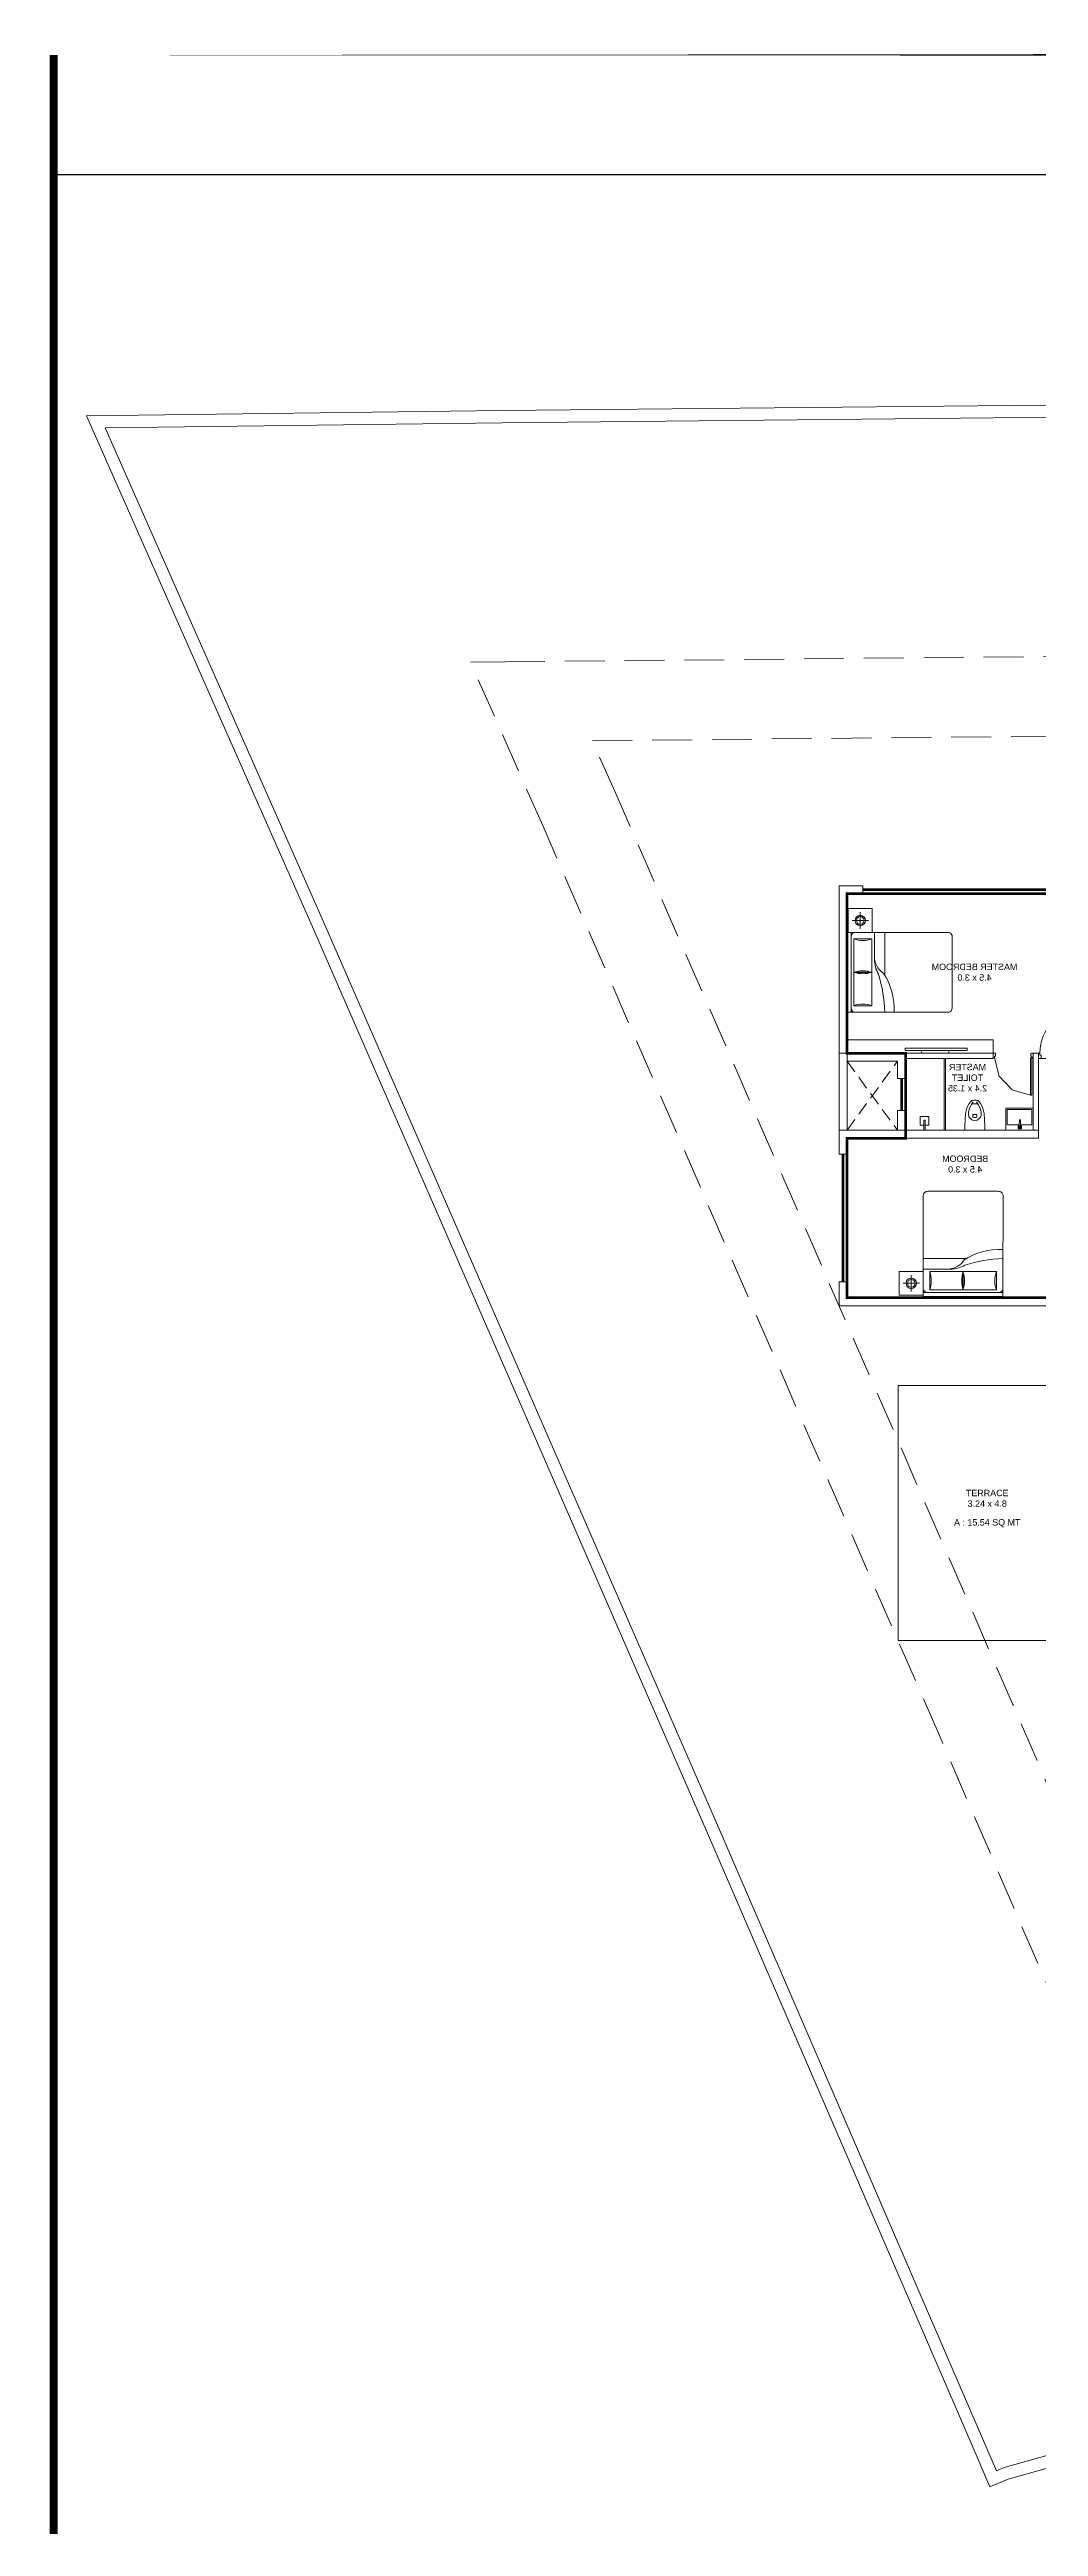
# Model space of a CAD drawing. Header units: inches. Extents: x 27644242 to 29005101, y -955243 to 216979.
# Drawn here: x 28689497 to 28708094, y -51098 to -4503 of the extents above; entities that cross this region are included whole.
import ezdxf

# ---------------------------------------------------------------- set-up
doc = ezdxf.new("R2010")
doc.units = ezdxf.units.IN
doc.header["$MEASUREMENT"] = 0
doc.set_wipeout_variables(frame=1)
for name, pattern in [('01-Xref Col Podium Lvl-1$0$HIDDEN', [0.375, 0.25, -0.125]), ('DASHED2', [0.375, 0.25, -0.125]), ('HIDDEN', [0.375, 0.25, -0.125])]:
    doc.linetypes.add(name, pattern=pattern)
doc.layers.get('Defpoints').update_dxf_attribs({"color": 8})
for name, color, linetype, lineweight in [('AHC-A-DUCT', 14, 'HIDDEN', 5), ('DOOR', 4, 'Continuous', 0), ('DOORS', 1, 'Continuous', 9), ('ELEVATION', 40, 'Continuous', 13), ('FURN', 250, 'Continuous', 0), ('RVA Site Boundary', 17, 'Continuous', 15), ('WALL', 7, 'Continuous', 20), ('WINDOW', 162, 'Continuous', 13)]:
    doc.layers.add(name, color=color, linetype=linetype, lineweight=lineweight)
doc.layers.add('text', color=7, linetype='Continuous')
doc.styles.add('AMITS', font='arial.ttf')

# ---------------------------------------------------------------- blocks, each defined once
blk = doc.blocks.new('A$C65A37FE3-flatten-3')
at = {"layer": 'DOOR', "color": 252, "true_color": 0x939598}
for p, q in [((1.719966530799866e-05, -33.76019572600489), (1.730769872665405e-05, -6.769981700927019e-05)), ((1.730769872665405e-05, -6.769981700927019e-05), (86.2759000658989, -6.797871901653707e-05)), ((11.25339314341545, -45.01357178571197), (56.26689719408751, -45.01357193119475)), ((56.26689719408751, -45.01357193119475), (56.26689726486802, -22.50681988461292)), ((56.26689726486802, -22.50681988461292), (86.27589999511838, -22.50681998158689)), ((86.27589999511838, -22.50681998158689), (86.2759000658989, -6.797871901653707e-05)), ((86.27589999511838, -22.50681998158689), (86.27589989826083, -52.51582271038205)), ((86.27589999511838, -22.50681998158689), (790.9977883584797, -22.50682225960554)), ((86.27589989826083, -52.51582271038205), (790.9977882616222, -52.51582498840071)), ((790.9977882616222, -52.51582498840071), (790.9977883584797, -22.50682225960554)), ((1.49942934513092e-05, -716.4650071938522), (1.488253474235535e-05, -750.2251352200401)), ((1.488253474235535e-05, -750.2251352200401), (86.27589764073491, -750.2251354989421)), ((11.25339100882411, -705.2116312070357), (56.26689505949616, -705.2116313525185)), ((56.26689505949616, -705.2116313525185), (56.26689498499036, -727.7183833553863)), ((56.26689498499036, -727.7183833553863), (86.27589771524072, -727.7183834524185)), ((86.27589771524072, -727.7183834524185), (86.27589764073491, -750.2251354989421))]:
    blk.add_line(p, q, dxfattribs=at)
for points in [[(1.71661376953125e-05, -33.76019576239196), (3.296054676175117, -41.7175342391165), (11.25339314341545, -45.01357177519458)], [(86.27589771524072, -727.7183834496427), (430.1810085810721, -638.1793185863935), (686.7564617879689, -392.2992538662838), (790.8486846461892, -52.51582496465562)], [(11.25339100882411, -705.2116312174949), (5.626702986657619, -706.7192977124541), (1.507681474089622, -710.8383192131405), (1.495704054832458e-05, -716.4650072302975)]]:
    blk.add_lwpolyline(points, dxfattribs=at)
blk = doc.blocks.new('TVVVV')
at = {"layer": 'FURN', "ltscale": 1000, "elevation": 0.004495833405538135}
blk.add_lwpolyline([(-129.8804096404929, 740.2733779274859), (-81.95994109939784, 740.2733779274859), (-81.95994109939784, -428.552651045844), (-129.8804096404929, -428.552651045844)], close=True, dxfattribs=at)
for points in [[(-129.8804096404929, 446.7448370812926), (-178.6603210289031, 421.9872146998532)], [(-129.8804096404929, -95.73732633609325), (-178.6603210289031, -70.97970395465381)]]:
    blk.add_lwpolyline(points, dxfattribs=at)
blk = doc.blocks.new('A$C3D5F2F58')
at = {"color": 0, "linetype": 'ByBlock'}
blk.add_wipeout([(187.50011628095314, 0.0007029809106882112), (-187.49988645238258, 0.002141109449553369), (-185.4461327599712, -124.79427701764467), (-182.64319708290714, -194.17809506666697), (-178.67937656536208, -263.2553945867189), (-175.94513293807603, -301.96418667944084), (-169.5233772166112, -348.5784110480934), (-150.65958313053636, -414.79895548603076), (-143.60576840086605, -432.7434513807498), (-131.4359386546992, -459.4194672303872), (-111.55101623162273, -495.3515091896269), (-106.00146373602581, -504.16207614979146), (-86.31187905213665, -529.656873245913), (-71.77004263157346, -545.0922721066611), (-63.7535681235704, -552.6522667291487), (-55.820945889355016, -558.0207123471199), (-40.62732903216272, -561.9569644665341), (-22.650784500767486, -564.0576937184092), (3.1191860226782637, -564.9819712372704), (29.623588182085655, -563.386044606136), (46.7036936595033, -560.9708889653714), (55.816613053843184, -558.0211040811308), (74.1694634542315, -542.702967029331), (100.9077609306371, -511.3725559020884), (135.40578869359751, -451.2000398289068), (158.3135983791637, -392.2332935974886), (171.18299652454425, -340.03528904007953), (178.86706809347294, -260.36256015572616), (185.06888550975071, -136.10103552398238), (187.40490855322727, -46.04541111191347)], dxfattribs=at)
for p, q in [((-187.5010972647469, 0.0007029809116829711), (187.5010972647469, -0.0007029809116829711)), ((-38.34417684682921, -282.4441069934812), (-35.83019779135429, -255.1767006467769)), ((-24.19961533470996, -297.9528777467137), (24.19722946341426, -297.9530591965788)), ((-0.0001206899869430345, -62.50032787627106), (-0.0001206899869430345, -62.50032787627106)), ((35.8281326717879, -255.1771965825794), (38.34190726578163, -282.4443945058781)), ((-42.54204804944675, -496.8174885845067), (42.53839828186392, -496.8178075689004))]:
    blk.add_line(p, q, dxfattribs=at)
at = {"color": 0, "linetype": 'ByBlock', "extrusion": (0, 0, -1)}
for centre, major_axis, ratio, start_param, end_param in [((3903.021715754829, 5.336121362867516), (4087.626111640523, 164.3945008557587), 0.9402469974905732, 3.100231840976132, 3.182953466203625), ((-3903.021442387271, 5.368060991073435), (-4087.624769956175, 164.4278580952963), 0.9402470159297139, 3.100231840975885, 3.182953466203453), ((275.8096101164956, -257.5165176812914), (321.4138594013794, 321.4138594013795), 0.9999999999999842, 3.353440802212683, 3.793890346916726), ((86.94657025271954, -319.104996327497), (146.6450412105385, 146.6450412105385), 0.9999999999999918, 3.705861349966813, 4.079164587688122), ((-0.0009514335361018311, -305.0664631726902), (84.37101153350417, 84.3710115335042), 0.9999999999999825, 4.0733299556064, 6.922251383800011), ((326.3046916335552, -245.8093728538863), (-323.4226960226756, 323.4226960226755), 0.9999999999998977, 4.816657477375592, 5.235079919721876), ((-24.19956207924042, -283.7482577751036), (10.0441831062959, 10.0441831062959), 0.9999999999995852, 2.356198239399527, 4.018928911878863), ((-27.34333802255787, -255.9594638445444), (6.026525934484352, 6.026525934484353), 0.9999999999973382, 4.018939732921321, 4.852375116918253), ((-0.001057996767485747, -292.2711204833024), (-38.16791187460797, 38.16791187460796), 0.9999999999999851, 0.139987881863427, 1.430815943345945), ((24.19728271947315, -283.7484392249714), (-10.04417346387967, 10.04417346387967), 0.9999999999995556, 2.264264766379833, 3.926994566194867), ((-326.3066865018882, -245.806926078347), (-323.4226960226392, 323.4226960226392), 0.9999999999998939, 2.618908689068238, 3.037332178612136), ((27.34126703434958, -255.9596688687827), (6.026537183955396, 6.026537183955397), 0.9999999999970494, -0.1399786381201538, 0.6934719302451016), ((-275.8114654978235, -257.514449539239), (-321.413859401371, 321.4138594013709), 0.9999999999999198, 2.489302284144396, 2.92975182884846), ((-86.94888745475691, -319.1043443575218), (-146.6450412105745, 146.6450412105745), 0.9999999999999966, 2.204028217905958, 2.577331455627266), ((119.317531459139, -350.4991460226909), (192.8483156408264, 192.8483156408265), 0.9999999999996505, 3.092098341611679, 3.328461824491127), ((-40.86965387194141, -527.3831097477766), (24.10605552579581, 24.10605552579582), 0.9999999999997885, 2.52830116013461, 3.092098516144597), ((-42.54196283946294, -474.0900966303486), (16.07069297006956, 16.07069297006956), 0.9999999999997307, 2.356198239399343, 3.38783600578178), ((-0.001305734640482115, -292.2739921861062), (-192.8462850393787, 192.8462850393787), 0.9999999999999838, 3.754889937231234, 4.099098604700583), ((42.53848349126565, -474.0904156141503), (16.0707090407633, 16.0707090407633), 0.9999999999999711, 1.324558553155231, 2.356198239399556), ((40.86554763679669, -527.3834161899506), (24.10603945512559, 24.1060394551256), 0.9999999999991802, 1.620297613588609, 2.184094812518512), ((-119.3203113403979, -350.4982513199195), (192.848315640911, 192.8483156409111), 0.9999999999995629, 1.383934654308197, 1.620297613588678)]:
    blk.add_ellipse(centre, major_axis=major_axis, ratio=ratio, start_param=start_param, end_param=end_param, dxfattribs=at)
blk = doc.blocks.new('A$C3E645E75')
at = {"extrusion": (0, 0, -1), "zscale": -0.9999999999999998, "rotation": 179.9999999999989}
blk.add_blockref('A$C3D5F2F58', (0.0001145812657341594, 0.001422045185563547), dxfattribs=at)
blk = doc.blocks.new('A$C6E20521E-flat-1-flatten-1')
at = {"layer": 'DOORS', "color": 251}
for p, q in [((-62.99910065159202, 103.4984974906001), (-62.99910404905677, 948.8991733481562)), ((-62.99910404905677, 948.8991733481562), (-26.99961033836007, 948.8991734928568)), ((-26.99960694089532, 103.4984976353007), (-26.99961033836007, 948.8991734928568)), ((-899.9873282499611, -5.018892261432484e-05), (-899.9873286634684, 103.4984941276998)), ((-872.9877083823085, 103.4984942361407), (-899.9873286634684, 103.4984941276998)), ((1.370534300804138e-05, 1.455191522836685e-10), (-899.9873282499611, -1.481217623222619e-06)), ((-872.9877082370222, 67.49900052427984), (-872.9877083823085, 103.4984942361407)), ((-845.9880880042911, 67.49900063286259), (-872.9877082370222, 67.49900052427984)), ((-845.9880877882242, 13.49976011757462), (-845.9880880042911, 67.49900063286259)), ((-26.99960694089532, 103.4984976353007), (-62.99910065159202, 103.4984974906001)), ((-53.99922686442733, 13.49976329991841), (-53.99922708049417, 67.49900381497355)), ((-53.99922708049417, 67.49900381497355), (-26.999606795609, 67.49900392343989)), ((-26.99960694089532, 103.4984976353007), (1.329183578491211e-05, 103.4984977437707)), ((-26.999606795609, 67.49900392343989), (-26.99960694089532, 103.4984976353007)), ((1.370534300804138e-05, -4.657285171560943e-05), (1.329183578491211e-05, 103.4984977437707)), ((-859.4878978766501, -5.002611578674987e-05), (-899.9873282499611, -5.018892261432484e-05)), ((-40.49941666796803, -4.673542207456194e-05), (1.370534300804138e-05, -4.657285171560943e-05))]:
    blk.add_line(p, q, dxfattribs=at)
at = {"layer": 'DOORS', "color": 251, "extrusion": (0, 0, -1)}
for centre, major_axis, ratio, start_param, end_param in [((-26.99960694089532, 103.4984976353589), (-729.2673378727984, -428.7948433508517), 0.9999999999999949, 0.5315346146767524, 2.05976489707718), ((-859.4878979288042, 13.49976006335783), (-11.69117850705555, -6.749905084067657), 0.9999999999999948, 3.665191426771261, 5.235987753503633), ((-40.4994167201221, 13.49976335410975), (-11.69117850705555, -6.749905084067657), 0.9999999999999948, 5.235987753503633, 6.806784080361053)]:
    blk.add_ellipse(centre, major_axis=major_axis, ratio=ratio, start_param=start_param, end_param=end_param, dxfattribs=at)
blk = doc.blocks.new('A$C3A956F37-flat-1')
at = {"layer": 'FURN'}
blk.add_line((-168.3018512507224, 90.21167682122905), (-6.357986057992093e-05, 90.21167732175672), dxfattribs=at)
for points in [[(-97.08217719242748, 66.7323122372909), (-97.08217699390661, -2.887973096221685e-07), (-258.5135283042036, -7.690396159887314e-07), (-258.5135287844423, 161.4313505413011), (-97.08217747414528, 161.4313510215434), (-97.08217726227304, 90.21167703301762)], [(-6.351125193759799e-05, 67.13475424569333), (-191.3787742581335, 67.13475367650972), (-191.3787743267858, 90.21167675257311), (-168.3018512507224, 90.21167682122905)]]:
    blk.add_lwpolyline(points, dxfattribs=at)
blk = doc.blocks.new('A$C700F438C')
at = {"layer": 'FURN', "color": 8, "extrusion": (-6.65398739e-08, 5.27913299e-08, 0.9999999999999966)}
for p, q in [((5.52370602236e-05, 0.0914469115035672, 3.56989099295e-05), (-1.1843185348e-06, 1.408559410292582, 3.56293740573e-05)), ((0.0734448978928413, 1.500018697595919, 3.56294328903e-05), (1.830344896276073, 1.500093958229854, 3.57463328235e-05)), ((1.97999489614267, 1.500100368813264, 3.57562901776e-05), (1.529994896554853, 1.500081092084201, 3.57263482513e-05)), ((1.97999489614267, 1.500100368813264, 3.57562901776e-05), (1.529994896554853, 1.500081092084201, 3.57263482513e-05)), ((1.979988255154239, 1.500090496948359, 3.57562902558e-05), (1.530026043945326, 1.500090964999344, 3.57263498039e-05)), ((1.903794896210456, 1.500097104620408, 3.57512200111e-05), (1.903859151974756, 9.71059967014e-05, 3.58304112815e-05)), ((1.85480011810614, 1.378195005708903, 3.57543952774e-05), (1.512075118414941, 1.378180324337904, 3.57315911756e-05)), ((1.512075118414941, 1.378180324337904, 3.57315911756e-05), (1.512102174376195, 0.7465803249344845, 3.57649359799e-05)), ((1.85483967406617, 0.7465950068410621, 3.5787740913e-05), (1.85480011810614, 1.378195005708903, 3.57543952774e-05)), ((1.267274926716709, 0.7990448372490846, 3.57458755325e-05), (1.267309152548477, 6.98379925552e-05, 3.57880567634e-05)), ((1.463150107949331, 0.5030157277345779, 3.5774536812e-05), (1.463171652372693, 7.82281888405e-05, 3.58010889876e-05)), ((1.512101874515792, 0.7535803248973707, 3.57645664195e-05), (1.854839374205766, 0.7535950068038347, 3.57873713561e-05)), ((1.512128930475228, 0.1219803254939507, 3.57979112238e-05), (1.512101874515792, 0.7535803248973707, 3.57645664195e-05)), ((1.512102174376195, 0.7465803249344845, 3.57649359799e-05), (1.85483967406617, 0.7465950068410621, 3.5787740913e-05)), ((1.854839374205766, 0.7535950068038347, 3.57873713561e-05), (1.854853930166427, 0.1219950068650633, 3.58207153255e-05)), ((1.830409152040374, 9.39596061471e-05, 3.5825524094e-05), (0.0735091536553227, 1.86989722124e-05, 3.57086241607e-05)), ((1.854853930166427, 0.1219950068650633, 3.58207153255e-05), (1.512128930475228, 0.1219803254939507, 3.57979112238e-05)), ((1.903859151974756, 9.71059967014e-05, 3.58304112815e-05), (1.980059151905152, 0.000100370189557, 3.5835481448e-05))]:
    blk.add_line(p, q, dxfattribs=at)
at = {"layer": 'FURN', "linetype": 'Continuous', "lineweight": 0, "extrusion": (-6.65398739e-08, 5.27913299e-08, 0.9999999999999966)}
blk.add_line((1.830411343788, 9.59323838288e-05, 3.58255241331e-05), (1.917418467628522, 9.76868394673e-05, 3.58313134861e-05), dxfattribs=at)
at = {"layer": 'FURN', "color": 8, "extrusion": (6.65398739000137e-08, -5.279133024001067e-08, -0.9999999999999964)}
blk.add_ellipse((0.0734539332624991, 1.40857777869769, 3.56342607795e-05), major_axis=(3.917071146600001e-06, -0.09144091911745802, 4.827548400000001e-09), ratio=0.8032073384844304, start_param=1.570796326798626, end_param=3.141592653595563, dxfattribs=at)
at = {"layer": 'FURN', "color": 8, "extrusion": (6.653987390000091e-08, -5.279132991157697e-08, -0.9999999999999963)}
blk.add_ellipse((1.9588795760028, 1.454399361333457, 3.5757297784e-05), major_axis=(4.614118608890013e-05, -1.077129556435492, 5.68661720000008e-08), ratio=0.8032073384863767, start_param=0.8805869663578222, end_param=1.613255630245892, dxfattribs=at)
at = {"layer": 'FURN', "color": 8, "extrusion": (6.653987389999814e-08, -5.279132986689413e-08, -0.9999999999999966)}
blk.add_ellipse((3.066950111988262, 1.602541370870198, 3.58232080444e-05), major_axis=(9.60825641048e-05, -2.242971343530324, 1.184158334e-07), ratio=0.8032073384830688, start_param=1.197174663451374, end_param=1.525138319639651, dxfattribs=at)
at = {"layer": 'FURN', "color": 8, "extrusion": (6.653987390001414e-08, -5.279133024045852e-08, -0.9999999999999964)}
blk.add_ellipse((1.830351004307885, 1.408673395888399, 3.57511594409e-05), major_axis=(3.917070531000001e-06, -0.0914409191174582, 4.8275484e-09), ratio=0.8032073384844299, start_param=3.141592653587181, end_param=4.712388980382991, dxfattribs=at)
at = {"layer": 'FURN', "color": 8, "extrusion": (6.65398738999977e-08, -5.279132984662301e-08, -0.9999999999999961)}
blk.add_ellipse((1.683422688125574, 2.109731956150653, 3.57043730368e-05), major_axis=(3.26422560197e-05, -0.7620076593121435, 4.022956970000001e-08), ratio=0.803207338485015, start_param=-0.2837941239958099, end_param=0.2837941239958015, dxfattribs=at)
at = {"layer": 'FURN', "color": 8, "extrusion": (6.653987395153829e-08, -5.279132985506829e-08, -0.9999999999999966)}
blk.add_ellipse((0.6693184917839972, 0.0845358356673387, 3.57438074694e-05), major_axis=(-0.7051042924152645, -0.6147182222742352, -1.44657583e-08), ratio=0.6046171697044727, start_param=2.952061422325571, end_param=3.536755933202645, dxfattribs=at)
at = {"layer": 'FURN', "color": 8, "extrusion": (6.653987392887314e-08, -5.279132989028567e-08, -0.9999999999999969)}
blk.add_ellipse((-0.0315052721907705, 0.1902796698749398, 3.56915923838e-05), major_axis=(-1.466956369304711, -0.4935622255935573, -7.155528560000007e-08), ratio=0.5810071678568102, start_param=3.019706066902618, end_param=3.343380915826029, dxfattribs=at)
at = {"layer": 'FURN', "color": 8, "extrusion": (-6.653987389999858e-08, 5.279132984662252e-08, 0.9999999999999961)}
blk.add_ellipse((1.683455694585063, 1.485123548410683, 3.57373491404e-05), major_axis=(3.26422560253e-05, -0.7620076593121435, 4.022956970000001e-08), ratio=0.8032073384850026, start_param=-0.2837941239958166, end_param=0.2837941239958039, dxfattribs=at)
at = {"layer": 'FURN', "color": 8, "extrusion": (6.653987389999818e-08, -5.279132984670472e-08, -0.9999999999999963)}
blk.add_ellipse((1.683518668307442, 0.0150517847331457, 3.5814960377e-05), major_axis=(3.264225508040041e-05, -0.7620076593121596, 4.022956970000062e-08), ratio=0.8032073384865159, start_param=2.857798529592992, end_param=3.425386777583513, dxfattribs=at)
at = {"layer": 'FURN', "color": 8, "extrusion": (6.653987390001372e-08, -5.279133024062742e-08, -0.9999999999999966)}
blk.add_ellipse((0.0735103556726244, 0.0914412343101958, 3.57037979235e-05), major_axis=(3.917070298899999e-06, -0.0914409191174582, 4.827548400000001e-09), ratio=0.8032073384844313, start_param=-5.7712e-12, end_param=1.57079632679118, dxfattribs=at)
at = {"layer": 'FURN', "color": 8, "extrusion": (-6.653987390000045e-08, 5.279132984662319e-08, 0.9999999999999963)}
blk.add_ellipse((1.683539174768156, -0.6095566235422895, 3.58479356493e-05), major_axis=(3.26422560175e-05, -0.7620076593121435, 4.02295697e-08), ratio=0.8032073384850155, start_param=2.857798529593992, end_param=3.425386777585604, dxfattribs=at)
at = {"layer": 'FURN', "color": 8, "extrusion": (6.653987390001469e-08, -5.279133024001162e-08, -0.9999999999999964)}
blk.add_ellipse((1.830407426718011, 0.091536851501246, 3.58206965849e-05), major_axis=(3.917071145300001e-06, -0.09144091911745802, 4.827548400000001e-09), ratio=0.803207338484428, start_param=-1.570796326791178, end_param=5.7536e-12, dxfattribs=at)
blk = doc.blocks.new('BEDROOM')
at = {"layer": 'FURN', "linetype": 'Continuous', "extrusion": (-5.003048166632985e-08, -8.665531942546749e-08, 0.999999999999995)}
for p, q in [((1066.070232762847, 501.3380505466466, -0.000171289452720232), (1066.070206909333, 192.6055803620838, -0.0001980427648345707)), ((911.7039847438076, 346.9718283813472, -0.0001923891247518951), (1220.436454928372, 346.9718025273832, -0.0001769430928029077))]:
    blk.add_line(p, q, dxfattribs=at)
at = {"layer": 'FURN', "ltscale": 500}
blk.add_line((1314.578011713922, 122.087698510134, -9.216121090080294e-05), (1315.198130793869, -1377.902299990721, 2.48985650263001e-05), dxfattribs=at)
at = {"layer": 'FURN', "ltscale": 0.05, "extrusion": (-5.003048166632985e-08, -8.665531942546749e-08, 0.999999999999995), "elevation": -0.0002680690688657816}
blk.add_lwpolyline([(1291.070200993554, 121.9717966123281), (841.0702009935537, 121.9718342963589), (841.0702386748651, 571.971834296358), (1291.070238674865, 571.9717966123263)], close=True, dxfattribs=at)
at = {"layer": 'FURN', "linetype": 'Continuous', "extrusion": (-5.003048166632985e-08, -8.665531942546749e-08, 0.999999999999995)}
for radius in [96.95097812864591, 72.76423796726482]:
    blk.add_circle((1066.070219836069, 346.9718154543436, -0.0002680690688657944), radius, dxfattribs=at)
at = {"layer": 'FURN', "extrusion": (-3.01071703099981e-07, 1.307071692000439e-07, 0.9999999999999463), "xscale": -1000.000000000015, "yscale": 1000.000000000015, "zscale": 1000.000000000007, "rotation": 180.0236273616612}
blk.add_blockref('A$C700F438C', (-665.4810132270507, 121.3715413175769, -0.03630746716227812), dxfattribs=at)
blk = doc.blocks.new('A$C3C731254-flat-1')
at = {"layer": 'FURN'}
for p, q in [((-77430.43748000963, -2819.970071324147), (-77430.67847345052, -2801.689654865302)), ((-77430.43748003093, -2801.689654865157), (-77317.8748892299, -2796.971816414385)), ((-77430.43748000963, -2819.970071324147), (-77317.87488921489, -2824.687909652857))]:
    blk.add_line(p, q, dxfattribs=at)
for points in [[(-77233.28092653771, -3060.590108068543), (-77647.68076634045, -3060.590108293196), (-77647.6807665959, -2547.467935639521), (-77233.28092680452, -2547.467935414868)], [(-77262.74279708727, -2843.048399874649), (-77262.74279714511, -2778.289552053029), (-77317.87488925141, -2778.289552060189), (-77317.87488920493, -2843.04839988178)], [(-77274.95999168088, -2830.831205317023), (-77274.95999170274, -2790.506746669416), (-77305.65769463503, -2790.506746663305), (-77305.65769462456, -2830.831205310911)], [(-77287.17718628586, -2818.614010713907), (-77287.17718628311, -2802.723941240285), (-77293.44050005279, -2802.723941243661), (-77293.44050003283, -2818.614010717312)]]:
    blk.add_lwpolyline(points, close=True, dxfattribs=at)
blk.add_lwpolyline([(-77338.50133330109, -2823.82339306979), (-77338.50133318597, -3036.155718951602), (-77623.24637716833, -3036.155719105969), (-77623.24637740865, -2571.902324800263), (-77338.50133343766, -2571.902324645896), (-77338.50133330381, -2797.836333065352)], dxfattribs=at)
blk = doc.blocks.new('new bldg 3 bhk')
at = {"layer": 'AHC-A-DUCT', "linetype": 'DASHED2', "ltscale": 1000}
for p, q in [((8999.658347580582, 2578.780099373565, -0.001605646206443128), (8049.65895851329, 3878.780011042902, -0.001605646206443128)), ((8999.658347580582, 3878.320117938878, -0.001605646206443128), (8049.658980473876, 2578.77998676792, -0.001605646206443128))]:
    blk.add_line(p, q, dxfattribs=at)
at = {"layer": 'Defpoints', "ltscale": 500, "elevation": -0.001605646206443128}
blk.add_lwpolyline([(-2900.34117270261, -571.219973589541, 50, 50, 0), (1099.65880998224, -571.219973589541, 50, 50, 0), (1099.65880998224, 1678.780025566652, 50, 50, 0), (1249.658809762448, 1678.780026414126, 50, 50, 0), (1249.658810205758, 1578.780904919826, 50, 50, 0), (3049.658975426108, 1578.780904919826, 50, 50, 0), (3049.658975426108, 828.7808850067595, 50, 50, 0), (4499.658952191472, 828.7808850067595, 50, 50, 0), (4499.658963847905, -571.2200379402057, 50, 50, 0), (8999.659874372184, -571.2200119530535, 50, 50, 0), (8999.65940412879, 2428.780004991269, 50, 50, 0), (7899.659021876752, 2428.780004991298, 50, 50, 0), (7899.658920310438, 4028.780051432121, 50, 50, 0), (8999.668682750314, 4028.779970653712, 50, 50, 0), (8999.648475322872, 7028.924175386128, 50, 50, 0), (4399.648498628289, 7028.92438405061, 50, 50, 0), (4399.668589625508, 7028.780384231854, 50, 50, 0), (699.6588084287941, 7028.780466139244, 50, 50, 0), (699.6588084287941, 7028.780401728509, 50, 50, 0), (-2900.341178245842, 7028.780346686239, 50, 50, 0), (-2900.34117270261, -571.219973589541, 50, 50, 0)], format="xyseb", dxfattribs=at)
at = {"layer": 'FURN', "ltscale": 500}
for p, q in [((7149.659073177725, 3928.780024725107, -0.001605646206443128), (7149.659073177725, 2578.678320745566, -0.001605646206443128)), ((7169.659073177725, 3928.780024725107, -0.001605646206443128), (7169.659073177725, 2578.678320745566, -0.001605646206443128))]:
    blk.add_line(p, q, dxfattribs=at)
at = {"layer": 'FURN', "ltscale": 500, "elevation": -0.001605646206443128}
blk.add_lwpolyline([(8999.658564370126, 4028.780010979906), (8999.658564370126, 4278.780010979906), (6249.884038068354, 4278.780010117232), (6249.884038068354, 4028.780010117232)], close=True, dxfattribs=at)
at = {"layer": 'WALL', "ltscale": 500}
for p, q in [((8699.658440291882, 7178.780019705244, -0.001605646206443128), (8699.65845290199, 7028.800304479946, -0.001605646206443128)), ((9149.658516071737, 7178.780020360209, -0.001605646206443128), (8699.658440291882, 7178.780019705244, -0.001605646206443128)), ((8999.65845290199, 7028.78020357099, -0.001605646206443128), (8999.65867574513, 4378.780030160926, -0.001605646206443128)), ((9149.65855499357, 4378.780030160928, -0.001605646206443128), (9149.658516071737, 7178.780019923564, -0.001605646206443128)), ((8999.658561240882, 4378.780030160924, -0.001605646206443128), (8999.65856610611, 4028.780011042902, -0.001605646206443128)), ((9149.658570278436, 4028.780011042902, -0.001605646206443128), (9149.658563327044, 4378.780030160924, -0.001605646206443128)), ((5399.646316248924, 4028.780016159275, -0.001605646206443128), (5399.646316248924, 3928.780030187932, -0.001605646206443128)), ((5399.646316248924, 4028.780016159275, -0.001605646206443128), (5499.658970955759, 4028.78001064244, -0.001605646206443128)), ((5399.658971093595, 2428.780004991291, -0.001605646206443128), (5399.658971093595, 4028.780016158576, -0.001605646206443128)), ((5499.658971093595, 2578.77961695574, -0.001605646206443128), (5499.658971093595, 4028.78001064244, -0.001605646206443128)), ((8999.658347580582, 4028.780011042902, -0.001605646206443128), (7899.658971093595, 4028.780011042902, -0.001605646206443128)), ((7899.658971093595, 4028.780010509283, -0.001605646206443128), (7899.658971093595, 3553.780011624891, -0.001605646206443128)), ((8049.65895851329, 3553.780011624891, -0.001605646206443128), (8049.65895851329, 3878.780011042902, -0.001605646206443128)), ((8049.65895851329, 3878.780011042902, -0.001605646206443128), (8999.658347580582, 3878.780011042902, -0.001605646206443128)), ((7899.658971093595, 3553.780011624891, -0.001605646206443128), (8049.65895851329, 3553.780011624891, -0.001605646206443128)), ((7899.658980473876, 2578.77998676795, -0.001605646206443128), (7899.658975262195, 2953.780011624891, -0.001605646206443128)), ((7899.658971093595, 2953.780011624891, -0.001605646206443128), (8049.658980473876, 2953.780011624891, -0.001605646206443128)), ((8049.658980473876, 2578.77998676792, -0.001605646206443128), (8049.658975262195, 2953.780011624891, -0.001605646206443128)), ((9149.65942903608, 2128.780128055783, -0.001605646206443128), (8999.65942903608, 2128.780128055783, -0.001605646206443128)), ((8999.659451417625, -271.2194273916175, -0.001605646206443128), (9149.659451417625, -271.2194074913205, -0.001605646206443128)), ((4349.65899463743, -571.2200413302198, -0.001605646206443128), (8999.659454215318, -571.21934716533, -0.001605646206443128)), ((4349.658996969461, -721.2200902134791, -0.001605646206443128), (9149.659455616027, -721.2200902134864, -0.001605646206443128))]:
    blk.add_line(p, q, dxfattribs=at)
at = {"layer": 'WALL'}
blk.add_line((8999.648476291448, 7028.780204507071, -0.00160564619531407), (8699.65845290199, 7028.800304479946, -0.001605325573441987), dxfattribs=at)
at = {"layer": 'WALL', "transparency": 33554687}
for p, q in [((8999.659426238388, 2428.780053413975, -0.001605646206443128), (8999.65942903608, 2128.780128055783, -0.001605646206443128)), ((9149.659424841404, 2578.780132224645, -0.001605646206443128), (9149.65942903608, 2128.780128055783, -0.001605646206443128)), ((8999.659451417625, -271.2194273916175, -0.001605646206443128), (8999.659454215318, -571.2193659199911, -0.001605646206443128)), ((9149.659451417625, -271.2194074913205, -0.001605646206443128), (9149.659455616027, -721.2200417907952, -0.001605646206443128))]:
    blk.add_line(p, q, dxfattribs=at)
at = {"layer": 'WALL', "ltscale": 500, "elevation": -0.001605646206443128}
blk.add_lwpolyline([(7899.658971093595, 3928.780024725107), (6249.88403853029, 3928.780024725107), (6249.88403853029, 4028.780016758516), (7899.658971093595, 4028.780011042902)], dxfattribs=at)
blk.add_lwpolyline([(9149.658570278436, 2578.780105331898), (8999.658347580582, 2578.780105331898), (8999.658347580582, 4028.780017001234), (9149.658570278436, 4028.780017001234)], close=True, dxfattribs=at)
at = {"layer": 'WINDOW', "ltscale": 500, "const_width": 50, "elevation": -0.001605646206443128}
for points in [[(4798.776414431632, 7103.790160323852), (8699.658446595073, 7103.790162092595)], [(7974.658975783736, 2953.780011624891), (7974.658975783736, 3553.780011624891)], [(9074.659451417625, -271.2194174414544), (9074.659451417625, 2128.780128055783)]]:
    blk.add_lwpolyline(points, dxfattribs=at)
at = {"rotation": 269.9999999999912}
for name, p in [('A$C3C731254-flat-1', (8560.249079149216, -74654.50132044234, -0.001605646206443128)), ('A$C3A956F37-flat-1', (7462.592062309384, 2578.678257165717, -0.001605646206443128))]:
    blk.add_blockref(name, p, dxfattribs=at)
at = {"layer": 'DOOR', "ltscale": 500, "xscale": -1}
blk.add_blockref('A$C6E20521E-flat-1-flatten-1', (4499.658987890929, 3927.731621986735, -0.001605646206443128), dxfattribs=at)
at = {"layer": 'FURN', "ltscale": 500}
blk.add_blockref('BEDROOM', (7684.707387853414, 6178.925498898947, -0.001583932093495652), dxfattribs=at)
at = {"layer": 'FURN', "ltscale": 1000, "xscale": -1, "rotation": 269.9999999999999}
blk.add_blockref('TVVVV', (7166.6066952236, 4207.440331387952, -0.006101479611981263), dxfattribs=at)
at = {"layer": 'FURN', "ltscale": 500, "rotation": 270}
blk.add_blockref('BEDROOM', (7444.509573921561, 766.6151186122224, -0.001509673779659472), dxfattribs=at)
at = {"layer": 'text', "ltscale": 100, "char_height": 120, "width": 1715.234679162502, "attachment_point": 3, "style": 'AMITS'}
for s, insert in [('\\pxqc;MASTER BEDROOM\\P4.5 x 3.0', (7459.276853125542, 5713.253144770827, -0.001605646206443128)), ('\\pxqc;BEDROOM\\P4.5 x 3.0', (7635.331624150276, 2104.14454378884, -0.001605646206443128))]:
    blk.add_mtext(s, dxfattribs=dict(at, insert=insert))
at = {"layer": 'FURN', "extrusion": (0, 0, -1), "zscale": -1, "rotation": 359.9997802697439}
blk.add_blockref('A$C3E645E75', (-6595.852943688631, 2578.779606095784, 0.001605646206443128), dxfattribs=at)
at = {"layer": 'WALL'}
blk.add_line((5399.658971093595, 2578.779591167477, -0.001605646206443128), (8999.658347580582, 2578.78012858687, -0.001605646206443128), dxfattribs=at)
at = {"layer": 'WALL', "ltscale": 500}
blk.add_line((8999.65940412879, 2428.780004991284, -0.001605646206443128), (5399.658971093595, 2428.780004991291, -0.001605646206443128), dxfattribs=at)
at = {"layer": 'WALL', "ltscale": 500, "xscale": -1, "rotation": 89.99999999999899}
blk.add_blockref('A$C65A37FE3-flatten-3', (5499.658903256059, 4028.780027950139, -0.001605646206443128), dxfattribs=at)
at = {"layer": 'text', "ltscale": 100, "insert": (7590.901729527861, 3829.124085846277, -0.001605646206443128), "char_height": 120, "width": 1715.234679162502, "attachment_point": 3, "style": 'AMITS'}
blk.add_mtext('\\pxqc;MASTER \\PTOILET\\P2.4 x 1.35', dxfattribs=at)

msp = doc.modelspace()

# ---------------------------------------------------------------- linework, layer by layer
at = {"layer": 'Defpoints', "linetype": 'Continuous', "const_width": 154.4264220221692}
msp.add_lwpolyline([(28798160.52802843, -4580.298430153442), (28798160.52802652, -78830.29843012364), (28689573.81144091, -78830.29842781396), (28689573.81144282, -4580.298427851213)], close=True, dxfattribs=at)
at = {"layer": 'Defpoints', "color": 1, "ltscale": 500}
msp.add_lwpolyline([(28689580.45463391, -55152.28202261259), (28798167.17121857, -55152.28202261259), (28798167.17121857, -6857.085962043708), (28689580.45463391, -6857.085962043708)], close=True, dxfattribs=at)
at = {"layer": 'ELEVATION', "ltscale": 500}
msp.add_lwpolyline([(28716742.31916934, -38734.10936497457), (28708692.31938351, -38734.10806426963), (28708692.31929808, -34433.06086246294), (28705452.84977738, -34433.06086246294), (28705452.84977738, -29634.10927511981), (28708692.31925653, -29634.10924489631)], dxfattribs=at)
at = {"layer": 'RVA Site Boundary', "ltscale": 500}
for points in [[(28742304.78559373, -42399.46047711703), (28734332.78511672, -43125.11935726162), (28734049.91174627, -43185.15156772388), (28733451.43443781, -43327.02584534038), (28714532.93111422, -48304.23406174772), (28712893.07795062, -48769.83046550611), (28712617.92701517, -48847.33763349619), (28711491.96060146, -49109.29514108568), (28711137.17757067, -49190.93515083943), (28707523.80795899, -50206.48850789019), (28707182.42539428, -50354.35717956831), (28706827.51258805, -49532.37250155518), (28701891.20450235, -38099.79089091129), (28694440.78780121, -21004.82476161075), (28690189.5479007, -11395.05575542982), (28698006.81336053, -11292.44318159546), (28714624.73443278, -11127.70188412435), (28721195.21848719, -11186.87930734879), (28728661.98473132, -11164.8589362726), (28742984.27190803, -11170.15744471414)], [(28742304.78559373, -42399.46047711697), (28734332.78511672, -43125.11935726162), (28734049.91174627, -43185.15156772382), (28733451.43443781, -43327.02584534032), (28714532.93111422, -48304.23406174772), (28712893.07795062, -48769.83046550605), (28712617.92701517, -48847.33763349619), (28711491.96060146, -49109.29514108562), (28711137.17757067, -49190.93515083943), (28707523.80795899, -50206.48850789019), (28707182.42539428, -50354.35717956831), (28706827.51258805, -49532.37250155518), (28701891.20450235, -38099.79089091129), (28694440.78780121, -21004.82476161075), (28690189.5479007, -11395.05575542977), (28698006.81336053, -11292.44318159546), (28714624.73443278, -11127.70188412429), (28721195.21848719, -11186.87930734879), (28728661.98473132, -11164.8589362726), (28742984.27190803, -11170.15744471408)]]:
    msp.add_lwpolyline(points, dxfattribs=at)

# ---------------------------------------------------------------- texts
at = {"layer": 'text', "ltscale": 100, "char_height": 120, "width": 1715.234679162502, "attachment_point": 3, "style": 'AMITS'}
for s, insert in [('\\pxqc;TERRACE\\P3.24 x 4.8', (28707988.31919903, -31596.85531667321)), ('\\pxqc;A : 15.54 SQ MT', (28707988.31919903, -32149.0467514917))]:
    msp.add_mtext(s, dxfattribs=dict(at, insert=insert))

# ---------------------------------------------------------------- next in the draw order: block references
at = {"layer": 'WALL', "color": 1, "ltscale": 500, "xscale": -1}
msp.add_blockref('new bldg 3 bhk', (28713493.54376694, -27412.90808906954, 0.001605646206443128), dxfattribs=at)

# ---------------------------------------------------------------- next in the draw order: linework, layer by layer
at = {"layer": 'RVA Site Boundary', "color": 5, "ltscale": 500}
for points in [[(28742304.78559373, -42399.46047711452), (28734332.78511672, -43125.11935725888), (28734049.91174627, -43185.15156772068), (28733451.43443781, -43327.02584533846), (28714532.93111422, -48304.23406174486), (28712893.07795062, -48769.83046550384), (28712617.92701517, -48847.33763349509), (28711491.96060146, -49109.29514108306), (28711137.17757067, -49190.93515083646), (28707523.80795899, -50206.48850789001), (28707182.42539428, -50354.35717956802), (28706827.51258805, -49532.37250155291), (28701891.20450235, -38099.79089091053), (28694440.78780121, -21004.82476160755), (28690189.5479007, -11395.05575542977), (28698006.81336053, -11292.44318159377), (28714624.73443278, -11127.7018841215), (28721195.21848719, -11186.87930734535), (28728661.98473132, -11164.85893626963), (28742984.27190803, -11170.15744471257)], [(28742287.80045144, -42170.05567327935), (28734298.36592764, -42897.30150401512), (28733999.50418366, -42960.7268136677), (28733395.6401485, -43103.87806193875), (28714472.25612955, -48082.37032479483), (28712830.48709734, -48548.51069282753), (28712560.65695466, -48624.5190486202), (28711440.11262012, -48885.21510264282), (28711080.24040874, -48968.02619645903), (28707446.63416286, -49989.26714819802), (28707302.30497016, -50051.78283650633), (28707038.67021304, -49441.19982248919), (28702102.20675365, -38008.25836347083), (28694651.38068646, -20912.35294461182), (28690540.76747648, -11620.46531979677), (28698009.46276681, -11522.42821834764), (28714624.83872362, -11357.71215180641), (28721194.52189757, -11416.88236185665), (28728662.28133514, -11394.85906173689), (28742984.13940303, -11400.15741142809)]]:
    msp.add_lwpolyline(points, dxfattribs=at)
at = {"layer": 'RVA Site Boundary', "linetype": '01-Xref Col Podium Lvl-1$0$HIDDEN', "ltscale": 3000}
for points in [[(28741955.48245006, -37681.70081563435), (28733624.94701076, -38439.99567968074), (28733013.26926303, -38569.80771263149), (28732304.01274893, -38737.94316933591), (28713285.13686432, -43741.55808012081), (28711605.88344785, -44218.34122696846), (28711440.15577066, -44265.02499672027), (28710425.69559268, -44501.04043779722), (28709966.25245795, -44606.76404559535), (28709865.10556336, -44635.19182337537), (28706230.51167032, -36217.40456571941), (28698771.67626757, -19103.12174251549), (28697412.4548288, -16030.65244871618), (28698061.29897869, -16022.13545916504), (28714626.87919661, -15857.91304129357), (28721180.89297019, -15916.94212403417), (28728668.08445263, -15894.86151653064), (28742981.54708351, -15900.15676034263)], [(28741844.70978294, -36185.58252975268), (28733400.47403847, -36954.22707156926), (28732684.52428949, -37106.16801228609), (28731940.13694907, -37282.63153846824), (28712889.43044258, -42294.62066522946), (28711197.68223129, -42774.9514050337), (28711066.65537599, -42811.86031275374), (28710744.08910192, -42886.90576362757), (28707606.61330922, -35620.45329980296), (28700145.10812794, -18500.04467515037), (28699705.31611074, -17505.9112470254), (28714627.55935428, -17357.98000445599), (28721176.34999439, -17416.96204476003), (28728670.01882512, -17394.86233479521), (28742980.68297701, -17400.15654331415)]]:
    msp.add_lwpolyline(points, dxfattribs=at)

doc.saveas('drawing.dxf')
